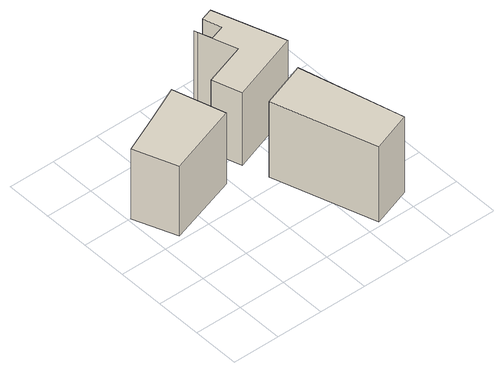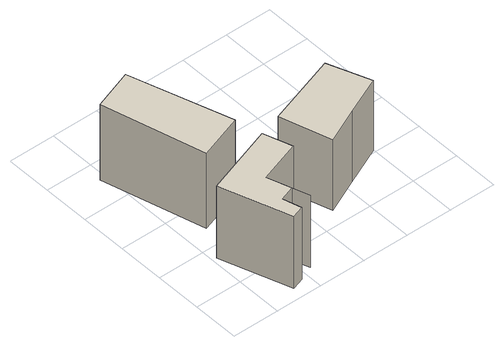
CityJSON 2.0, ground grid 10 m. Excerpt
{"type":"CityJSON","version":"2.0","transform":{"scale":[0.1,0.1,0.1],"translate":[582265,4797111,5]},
"CityObjects":{
"building1":{"type":"Building","children":["building1-1"],"geometry":[{"type":"MultiSurface","lod":"1","boundaries":[[[0,1,2,3]],[[1,4,5,2]],[[4,6,7,5]],[[6,8,9,7]],[[8,0,3,9]],[[8,6,4,1,0]]]}]},
"building1-1":{"type":"BuildingPart","attributes":{"name":"8297074_P","measuredHeight":16.71},"parents":["building1"],"geometry":[{"type":"MultiSurface","lod":"2","boundaries":[[[0,1,2,3]],[[1,4,5,2]],[[4,6,7,5]],[[6,8,9,7]],[[8,0,3,9]],[[8,6,4,1,0]]],"semantics":{"surfaces":[{"type":"WallSurface"},{"type":"RoofSurface"}],"values":[0,0,0,0,0,1]}}]},
"building2":{"type":"Building","children":["building2-1"],"geometry":[{"type":"MultiSurface","lod":"1","boundaries":[[[10,11,12,13]],[[11,14,15,12]],[[14,16,17,15]],[[16,10,13,17]],[[16,14,11,10]]]}]},
"building2-1":{"type":"BuildingPart","attributes":{"name":"8297156_P","measuredHeight":17.92},"parents":["building2"],"geometry":[{"type":"MultiSurface","lod":"2","boundaries":[[[10,11,12,13]],[[11,14,15,12]],[[14,16,17,15]],[[16,10,13,17]],[[16,14,11,10]]],"semantics":{"surfaces":[{"type":"WallSurface"},{"type":"RoofSurface"}],"values":[0,0,0,0,1]}}]},
"building3":{"type":"Building","children":["building3-1"],"geometry":[{"type":"MultiSurface","lod":"1","boundaries":[[[18,19,20,21]],[[19,22,23,20]],[[22,24,25,23]],[[24,26,27,25]],[[26,28,29,27]],[[28,30,31,29]],[[30,32,33,31]],[[32,34,35,33]],[[34,18,21,35]],[[34,32,30,28,26,24,22,19,18]]]}]},
"building3-1":{"type":"BuildingPart","attributes":{"name":"8297135_P","measuredHeight":17.11},"parents":["building3"],"geometry":[{"type":"MultiSurface","lod":"2","boundaries":[[[18,19,20,21]],[[19,22,23,20]],[[22,24,25,23]],[[24,26,27,25]],[[26,28,29,27]],[[28,30,31,29]],[[30,32,33,31]],[[32,34,35,33]],[[34,18,21,35]],[[34,32,30,28,26,24,22,19,18]]],"semantics":{"surfaces":[{"type":"WallSurface"},{"type":"RoofSurface"}],"values":[0,0,0,0,0,0,0,0,0,1]}}]}
},
"vertices":[
[84,333,178],[158,367,178],[158,367,11],[84,333,11],[191,258,178],[191,258,10],[38,207,178],[38,207,13],[3,297,178],[3,297,12],
[413,39,188],[328,9,188],[328,9,10],[413,39,9],[260,224,188],[260,224,9],[355,257,188],[355,257,10],
[284,453,182],[296,418,182],[296,418,11],[284,453,11],[327,428,182],[327,428,11],[316,467,182],[316,467,11],[341,475,182],[341,475,11],[392,327,182],[392,327,11],[243,276,182],[243,276,10],[223,337,182],[223,337,10],[312,367,182],[312,367,11]
]}
